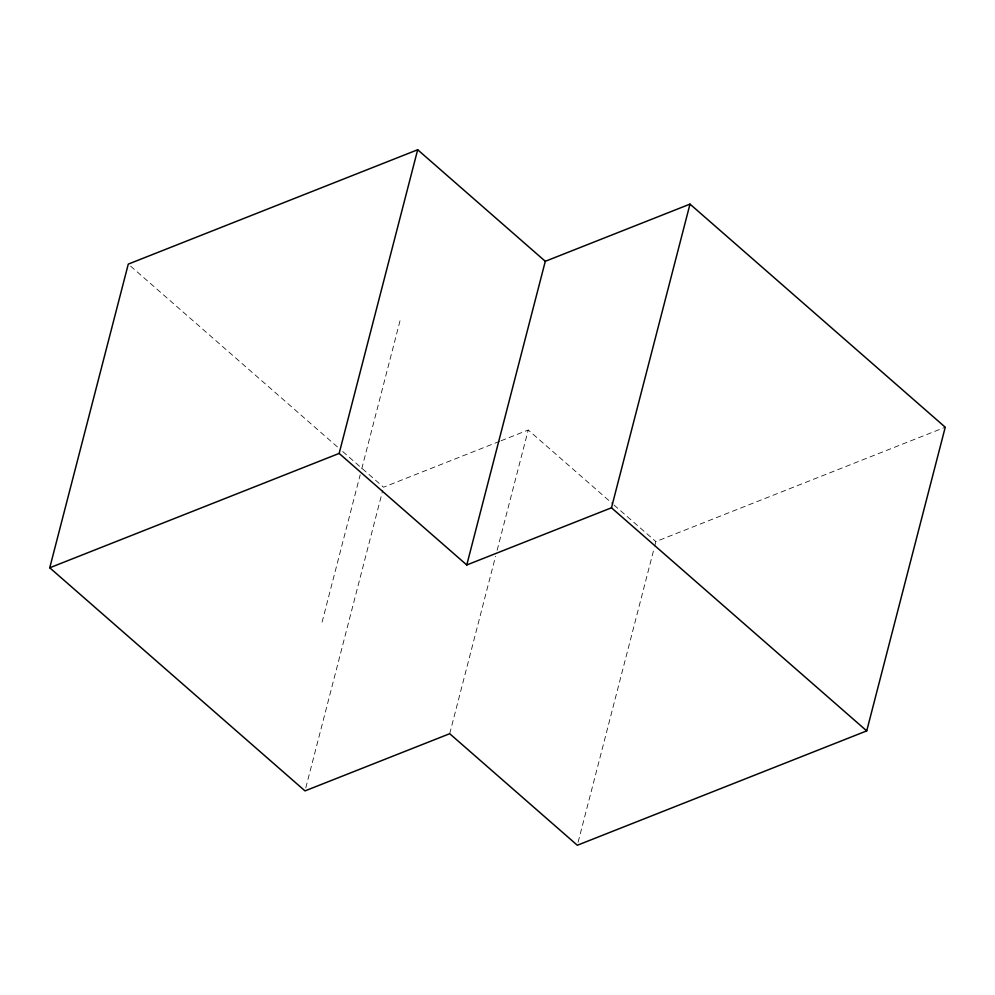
<?xml version="1.0" encoding="UTF-8"?>
<svg xmlns="http://www.w3.org/2000/svg" width="995" height="995" viewBox="0 0 995 995"><rect width="100%" height="100%" fill="white"/><g stroke="black" fill="none" stroke-linecap="round" stroke-linejoin="round"><path stroke-width="0.75" stroke-dasharray="4.97 3.73" d="M322.069 622.149L360.178 474.826M361.732 468.819L400.612 318.487M305.776 787.878L382.764 490.224M449.703 733.701L495.572 556.304M497.127 550.297L528.233 430.027L612.932 504.055M578.095 842.243L654.3 547.586M654.698 546.093L655.854 541.578L945.25 427.216M499.577 441.357L383.535 487.214L341.583 450.536M501.007 440.785L528.233 430.027M614.089 505.074L655.854 541.578M130.619 266.15L340.414 449.516"/><path stroke-width="1.49" d="M49.75 567.784L128.28 264.11L417.676 149.748L545.297 261.299L689.995 204.112L945.25 427.216L866.72 730.89L577.324 845.252L449.703 733.701L305.005 790.888L49.75 567.784L339.146 453.421L417.676 149.748M339.146 453.421L466.767 564.973L545.297 261.299M466.767 564.973L611.465 507.786L689.995 204.112M611.465 507.786L866.72 730.89"/></g></svg>
